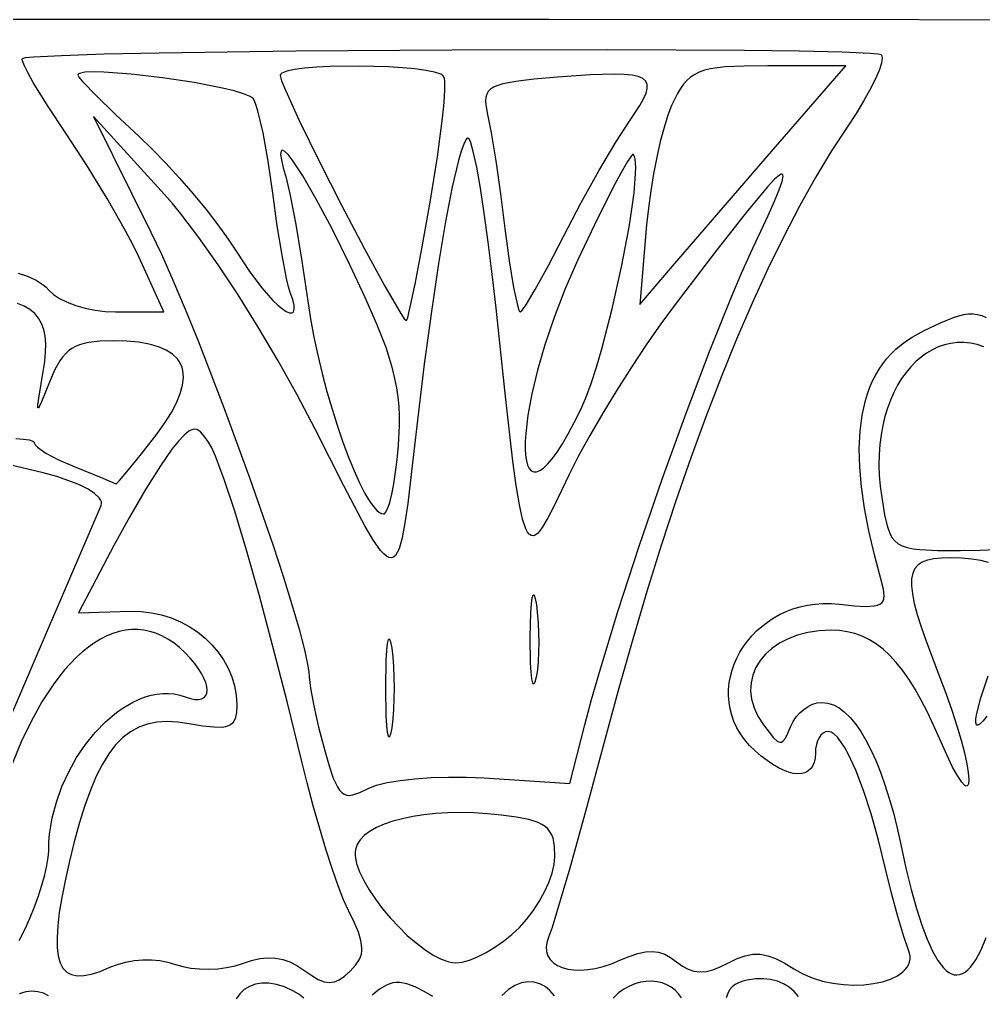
# Model space of a CAD drawing. Header units: millimetres. Extents: x -4.58 to 1.11, y 0.34 to 8.32.
# Drawn here: x -3.378 to -2.637, y 0.865 to 1.613 of the extents above; entities that cross this region are included whole.
import ezdxf

# ---------------------------------------------------------------- set-up
doc = ezdxf.new("R2010")
doc.units = ezdxf.units.MM

msp = doc.modelspace()

# ---------------------------------------------------------------- linework, layer by layer
at = {"flags": 128}
for points in [[(-1.747222, 1.612069), (-2.402339, 1.612969), (-2.971036, 1.613378), (-3.453084, 1.613296)], [(-3.379122, 1.418529), (-3.371813, 1.416182), (-3.365345, 1.413241), (-3.359874, 1.4097), (-3.357561, 1.407704), (-3.355556, 1.405556), (-3.352014, 1.402208), (-3.347236, 1.399084), (-3.341433, 1.396254), (-3.334814, 1.393785), (-3.327589, 1.391745), (-3.319968, 1.390204), (-3.31216, 1.389229), (-3.304375, 1.388889), (-3.267028, 1.388889), (-3.286208, 1.430556), (-3.290819, 1.440024), (-3.296581, 1.450979), (-3.310634, 1.475788), (-3.326523, 1.501852), (-3.342403, 1.526042), (-3.356483, 1.547218), (-3.367474, 1.565095), (-3.371468, 1.57221), (-3.37428, 1.577794), (-3.375771, 1.581612), (-3.375979, 1.582786), (-3.375806, 1.583431), (-3.373314, 1.584073), (-3.367314, 1.584691), (-3.345723, 1.585848), (-3.312903, 1.586893), (-3.270727, 1.587817), (-3.16579, 1.589268), (-3.045885, 1.590135), (-2.925984, 1.59035), (-2.821059, 1.589845), (-2.778892, 1.589301), (-2.746083, 1.588551), (-2.724505, 1.587588), (-2.718511, 1.587024), (-2.716028, 1.586403), (-2.71548, 1.585434), (-2.715282, 1.584003), (-2.715882, 1.57987), (-2.71772, 1.574231), (-2.720693, 1.567311), (-2.724693, 1.559335), (-2.729616, 1.55053), (-2.735355, 1.541121), (-2.741806, 1.531333), (-2.754169, 1.512457), (-2.766496, 1.492031), (-2.778773, 1.470086), (-2.790989, 1.446656), (-2.803131, 1.421771), (-2.815185, 1.395463), (-2.82714, 1.367765), (-2.838983, 1.338707), (-2.850701, 1.308321), (-2.862282, 1.276639), (-2.873713, 1.243693), (-2.884981, 1.209515), (-2.896075, 1.174136), (-2.906981, 1.137588), (-2.917687, 1.099902), (-2.928181, 1.061111), (-2.942466, 1.007918), (-2.955342, 0.961651), (-2.965397, 0.927277), (-2.968927, 0.916102), (-2.971222, 0.909764), (-2.972739, 0.905364), (-2.973355, 0.901308), (-2.973124, 0.897613), (-2.972097, 0.894298), (-2.970328, 0.891381), (-2.967868, 0.888881), (-2.964771, 0.886815), (-2.961089, 0.885203), (-2.956873, 0.884062), (-2.952178, 0.883411), (-2.947055, 0.883269), (-2.941556, 0.883653), (-2.935735, 0.884581), (-2.929644, 0.886073), (-2.923335, 0.888146), (-2.916861, 0.890819), (-2.909574, 0.893887), (-2.903082, 0.896047), (-2.89725, 0.897295), (-2.891943, 0.897628), (-2.887025, 0.897044), (-2.882363, 0.895538), (-2.877821, 0.893108), (-2.873264, 0.88975), (-2.868735, 0.886372), (-2.864333, 0.883934), (-2.859927, 0.882434), (-2.855387, 0.881868), (-2.850584, 0.882235), (-2.845387, 0.883531), (-2.839666, 0.885755), (-2.833292, 0.888903), (-2.826635, 0.892135), (-2.820521, 0.894317), (-2.814735, 0.89543), (-2.809062, 0.895455), (-2.803288, 0.894372), (-2.797198, 0.892161), (-2.790576, 0.888803), (-2.783208, 0.884278), (-2.776373, 0.880396), (-2.768996, 0.87727), (-2.761232, 0.874875), (-2.753234, 0.873185), (-2.745157, 0.872175), (-2.737155, 0.871821), (-2.729381, 0.872095), (-2.72199, 0.872974), (-2.715135, 0.874432), (-2.708972, 0.876443), (-2.703653, 0.878983), (-2.699333, 0.882026), (-2.697596, 0.883728), (-2.696167, 0.885546), (-2.695064, 0.887478), (-2.694307, 0.88952), (-2.693915, 0.891668), (-2.693908, 0.89392), (-2.694305, 0.896272), (-2.695125, 0.898722), (-2.698813, 0.909199), (-2.703349, 0.924453), (-2.708158, 0.942439), (-2.712667, 0.961111), (-2.718059, 0.98314), (-2.723768, 1.003309), (-2.729655, 1.021286), (-2.735582, 1.036738), (-2.741408, 1.049334), (-2.744241, 1.054457), (-2.746997, 1.058742), (-2.749658, 1.062147), (-2.752208, 1.06463), (-2.754628, 1.066151), (-2.756903, 1.066667), (-2.758866, 1.066326), (-2.760696, 1.065352), (-2.762354, 1.06381), (-2.7638, 1.061771), (-2.764995, 1.059302), (-2.765897, 1.056471), (-2.766468, 1.053348), (-2.766667, 1.05), (-2.766909, 1.046149), (-2.76762, 1.04283), (-2.768775, 1.040042), (-2.77035, 1.037785), (-2.772319, 1.036056), (-2.774659, 1.034856), (-2.777344, 1.034184), (-2.780351, 1.034038), (-2.783654, 1.034418), (-2.787229, 1.035323), (-2.791051, 1.036751), (-2.795096, 1.038703), (-2.79934, 1.041177), (-2.803757, 1.044172), (-2.808323, 1.047687), (-2.813014, 1.051722), (-2.81728, 1.05592), (-2.821015, 1.06029), (-2.824233, 1.06481), (-2.826945, 1.06946), (-2.829164, 1.074218), (-2.830902, 1.079061), (-2.832173, 1.083969), (-2.832987, 1.088919), (-2.833359, 1.093891), (-2.833299, 1.098862), (-2.832821, 1.10381), (-2.831937, 1.108715), (-2.83066, 1.113555), (-2.829002, 1.118308), (-2.826975, 1.122952), (-2.824592, 1.127465), (-2.821865, 1.131827), (-2.818807, 1.136016), (-2.81543, 1.140009), (-2.811747, 1.143785), (-2.80777, 1.147324), (-2.803511, 1.150602), (-2.798984, 1.153599), (-2.794199, 1.156293), (-2.789171, 1.158661), (-2.783911, 1.160684), (-2.778431, 1.162338), (-2.772745, 1.163603), (-2.766864, 1.164456), (-2.760802, 1.164877), (-2.75457, 1.164843), (-2.748181, 1.164333), (-2.736668, 1.163131), (-2.727812, 1.162634), (-2.721356, 1.162988), (-2.718948, 1.163531), (-2.717043, 1.164342), (-2.71561, 1.16544), (-2.714617, 1.166842), (-2.71403, 1.168568), (-2.713819, 1.170636), (-2.714394, 1.175871), (-2.716083, 1.182694), (-2.721278, 1.202253), (-2.72552, 1.220707), (-2.728807, 1.238079), (-2.731134, 1.254387), (-2.732498, 1.269653), (-2.732897, 1.283897), (-2.732325, 1.297139), (-2.73078, 1.309401), (-2.728257, 1.320702), (-2.726629, 1.325999), (-2.724754, 1.331063), (-2.722634, 1.335898), (-2.720267, 1.340505), (-2.717653, 1.344888), (-2.714792, 1.349048), (-2.711683, 1.352989), (-2.708326, 1.356712), (-2.70472, 1.360221), (-2.700865, 1.363518), (-2.696761, 1.366606), (-2.692406, 1.369487), (-2.682944, 1.374639), (-2.670561, 1.380402), (-2.660652, 1.384456), (-2.656408, 1.385829), (-2.652521, 1.386759), (-2.648903, 1.387241), (-2.645469, 1.387269), (-2.64213, 1.386839), (-2.638798, 1.385945), (-2.635388, 1.384583)], [(-3.170014, 1.403806), (-3.171321, 1.408052), (-3.172842, 1.414426), (-3.176306, 1.432309), (-3.179967, 1.454958), (-3.183389, 1.479875), (-3.186924, 1.504515), (-3.190913, 1.526394), (-3.194865, 1.543135), (-3.196675, 1.548836), (-3.198292, 1.552361), (-3.199237, 1.55331), (-3.200854, 1.554297), (-3.205917, 1.556359), (-3.213111, 1.558496), (-3.22207, 1.56066), (-3.243809, 1.564866), (-3.268193, 1.568582), (-3.292279, 1.571408), (-3.313126, 1.572949), (-3.321415, 1.573113), (-3.327791, 1.572806), (-3.331886, 1.57198), (-3.332964, 1.571356), (-3.333333, 1.570583), (-3.33237, 1.568998), (-3.329607, 1.565797), (-3.319462, 1.555323), (-3.304447, 1.540708), (-3.286111, 1.5235), (-3.276058, 1.513812), (-3.265584, 1.502991), (-3.254995, 1.491402), (-3.244601, 1.479408), (-3.234707, 1.467375), (-3.225623, 1.455666), (-3.217655, 1.444647), (-3.211111, 1.434681), (-3.2013, 1.419763), (-3.191873, 1.40729), (-3.183305, 1.397619), (-3.179493, 1.393946), (-3.176073, 1.391108), (-3.173106, 1.389148), (-3.170652, 1.388113), (-3.168769, 1.388046), (-3.16806, 1.38839), (-3.167517, 1.388993), (-3.166957, 1.390998), (-3.167146, 1.394105), (-3.168145, 1.398359), (-3.170014, 1.403806)], [(-3.062444, 1.473167), (-3.056889, 1.507974), (-3.053073, 1.537727), (-3.051923, 1.549723), (-3.051335, 1.55927), (-3.051351, 1.565976), (-3.051599, 1.568139), (-3.052014, 1.569444), (-3.052905, 1.570386), (-3.05442, 1.571272), (-3.059148, 1.572874), (-3.065858, 1.574248), (-3.074207, 1.575391), (-3.083854, 1.576302), (-3.094455, 1.576977), (-3.117156, 1.577613), (-3.139575, 1.577281), (-3.149823, 1.576746), (-3.158975, 1.575962), (-3.166688, 1.574927), (-3.172621, 1.573638), (-3.176432, 1.572094), (-3.177434, 1.571225), (-3.177778, 1.570292), (-3.176728, 1.566377), (-3.173757, 1.558991), (-3.163127, 1.535882), (-3.148033, 1.505126), (-3.130622, 1.470882), (-3.11304, 1.43731), (-3.097434, 1.408569), (-3.085951, 1.38882), (-3.082426, 1.383617), (-3.081335, 1.382411), (-3.080736, 1.382222), (-3.07982, 1.384621), (-3.078362, 1.390329), (-3.074122, 1.410179), (-3.068615, 1.438787), (-3.062444, 1.473167)], [(-2.798708, 1.513889), (-2.743139, 1.577778), (-2.803111, 1.577778), (-2.821458, 1.577606), (-2.835934, 1.576918), (-2.841919, 1.576297), (-2.847174, 1.575449), (-2.851779, 1.57434), (-2.855812, 1.572938), (-2.859355, 1.571209), (-2.862485, 1.569122), (-2.865282, 1.566642), (-2.867826, 1.563739), (-2.870196, 1.560378), (-2.872471, 1.556526), (-2.877056, 1.547222), (-2.879968, 1.539837), (-2.882891, 1.530536), (-2.885747, 1.519695), (-2.888458, 1.507691), (-2.890945, 1.494899), (-2.89313, 1.481695), (-2.894933, 1.468455), (-2.896278, 1.455556), (-2.901542, 1.394444), (-2.877917, 1.422222), (-2.798708, 1.513889)], [(-2.959875, 1.447222), (-2.946804, 1.47222), (-2.932946, 1.497161), (-2.919955, 1.519158), (-2.909486, 1.535319), (-2.901419, 1.547442), (-2.898623, 1.552431), (-2.896727, 1.556753), (-2.895789, 1.560441), (-2.895864, 1.56353), (-2.896299, 1.56486), (-2.897009, 1.566054), (-2.899281, 1.568049), (-2.902736, 1.569548), (-2.907432, 1.570586), (-2.913423, 1.571197), (-2.920767, 1.571417), (-2.939741, 1.57082), (-2.964806, 1.569069), (-2.982816, 1.56751), (-2.996674, 1.565868), (-3.006841, 1.563896), (-3.010684, 1.56271), (-3.013776, 1.561351), (-3.016176, 1.559786), (-3.01794, 1.557986), (-3.019126, 1.55592), (-3.019792, 1.553558), (-3.019995, 1.550868), (-3.019793, 1.54782), (-3.018403, 1.540528), (-3.015609, 1.526221), (-3.012167, 1.504908), (-3.008516, 1.479467), (-3.005097, 1.452778), (-3.001802, 1.427971), (-2.998488, 1.407656), (-2.995541, 1.39393), (-2.994325, 1.390193), (-2.993804, 1.38922), (-2.993347, 1.388889), (-2.991926, 1.390079), (-2.989441, 1.393492), (-2.98183, 1.406024), (-2.971609, 1.424572), (-2.959875, 1.447222)], [(-3.021097, 1.030917), (-2.955194, 1.026722), (-2.943667, 1.071694), (-2.938502, 1.091032), (-2.932489, 1.112163), (-2.91832, 1.158649), (-2.901976, 1.208839), (-2.884271, 1.260417), (-2.866019, 1.311067), (-2.848034, 1.358476), (-2.831131, 1.400327), (-2.82334, 1.418445), (-2.816125, 1.434306), (-2.802867, 1.462914), (-2.79803, 1.473899), (-2.794472, 1.482614), (-2.792255, 1.489016), (-2.791444, 1.493062), (-2.791584, 1.494187), (-2.7921, 1.494708), (-2.792998, 1.494618), (-2.794286, 1.493911), (-2.798067, 1.49063), (-2.803505, 1.484819), (-2.819604, 1.46544), (-2.843087, 1.43543), (-2.874458, 1.394444), (-2.885276, 1.37975), (-2.896571, 1.363523), (-2.908009, 1.346299), (-2.919257, 1.328615), (-2.929981, 1.311004), (-2.939849, 1.294003), (-2.948526, 1.278147), (-2.955681, 1.263972), (-2.967504, 1.23941), (-2.972322, 1.230155), (-2.976531, 1.223188), (-2.978435, 1.220626), (-2.98022, 1.218711), (-2.981896, 1.217469), (-2.983476, 1.216926), (-2.98497, 1.217106), (-2.98639, 1.218035), (-2.987746, 1.219738), (-2.98905, 1.222241), (-2.991546, 1.229747), (-2.993966, 1.240754), (-2.9964, 1.255466), (-2.998936, 1.274084), (-3.004673, 1.323848), (-3.011889, 1.391667), (-3.014824, 1.417893), (-3.017872, 1.442359), (-3.020944, 1.46453), (-3.023951, 1.483872), (-3.026805, 1.499847), (-3.029416, 1.511921), (-3.031696, 1.519558), (-3.032684, 1.521545), (-3.033556, 1.522222), (-3.034288, 1.521936), (-3.035077, 1.521086), (-3.036816, 1.517756), (-3.038752, 1.512346), (-3.040863, 1.504974), (-3.045528, 1.484803), (-3.050648, 1.45817), (-3.056054, 1.426002), (-3.061581, 1.389226), (-3.067063, 1.348768), (-3.072333, 1.305556), (-3.077579, 1.259623), (-3.079797, 1.241564), (-3.081927, 1.226762), (-3.084109, 1.215203), (-3.086479, 1.206877), (-3.087777, 1.203922), (-3.089175, 1.201771), (-3.090688, 1.200422), (-3.092335, 1.199873), (-3.094132, 1.200124), (-3.096097, 1.201172), (-3.098247, 1.203016), (-3.100598, 1.205655), (-3.105977, 1.213311), (-3.11237, 1.224128), (-3.128753, 1.255196), (-3.150847, 1.298764), (-3.164652, 1.324995), (-3.179374, 1.351301), (-3.19465, 1.377114), (-3.210115, 1.401866), (-3.225403, 1.42499), (-3.240152, 1.445918), (-3.253995, 1.464083), (-3.260464, 1.471952), (-3.266569, 1.478917), (-3.321181, 1.538889), (-3.277028, 1.45), (-3.268958, 1.433026), (-3.260128, 1.413155), (-3.250713, 1.390882), (-3.24089, 1.366704), (-3.220728, 1.314615), (-3.201054, 1.260858), (-3.18328, 1.209401), (-3.175547, 1.185776), (-3.168819, 1.164215), (-3.163272, 1.145213), (-3.159083, 1.129267), (-3.156429, 1.116873), (-3.155733, 1.112164), (-3.155486, 1.108528), (-3.15455, 1.099763), (-3.15204, 1.086313), (-3.14834, 1.070008), (-3.143833, 1.052681), (-3.140209, 1.040198), (-3.136953, 1.030703), (-3.133788, 1.023957), (-3.132152, 1.021539), (-3.130436, 1.019717), (-3.128603, 1.018462), (-3.12662, 1.017744), (-3.124451, 1.017532), (-3.122062, 1.017796), (-3.116485, 1.019633), (-3.109611, 1.023014), (-3.103721, 1.025363), (-3.095627, 1.027387), (-3.08569, 1.029056), (-3.074276, 1.030335), (-3.061746, 1.031193), (-3.048465, 1.031598), (-3.034794, 1.031516), (-3.021097, 1.030917)], [(-3.086889, 1.286111), (-3.086093, 1.301644), (-3.086114, 1.308985), (-3.086447, 1.31617), (-3.08712, 1.323294), (-3.088158, 1.330453), (-3.089586, 1.337743), (-3.091431, 1.345259), (-3.093717, 1.353096), (-3.096471, 1.361351), (-3.103487, 1.379496), (-3.112682, 1.400457), (-3.124264, 1.425), (-3.137938, 1.452493), (-3.150091, 1.475382), (-3.160405, 1.49323), (-3.168559, 1.505604), (-3.171727, 1.509603), (-3.174236, 1.512069), (-3.176045, 1.512951), (-3.176675, 1.512779), (-3.177115, 1.512191), (-3.177407, 1.509738), (-3.176879, 1.505535), (-3.175493, 1.49953), (-3.173208, 1.491667), (-3.170023, 1.478179), (-3.165832, 1.455832), (-3.161179, 1.427731), (-3.156611, 1.396986), (-3.154481, 1.383412), (-3.151878, 1.369527), (-3.148861, 1.355494), (-3.145488, 1.341476), (-3.141816, 1.327636), (-3.137904, 1.314135), (-3.13381, 1.301137), (-3.129592, 1.288804), (-3.125307, 1.277299), (-3.121015, 1.266785), (-3.116772, 1.257424), (-3.112637, 1.249379), (-3.108667, 1.242812), (-3.104921, 1.237887), (-3.103151, 1.236091), (-3.101457, 1.234766), (-3.099849, 1.233932), (-3.098333, 1.233611), (-3.097578, 1.233857), (-3.096801, 1.234633), (-3.095203, 1.237668), (-3.093588, 1.242501), (-3.092002, 1.248918), (-3.090492, 1.256703), (-3.089105, 1.26564), (-3.087888, 1.275515), (-3.086889, 1.286111)], [(-2.946847, 1.313889), (-2.942963, 1.322828), (-2.938929, 1.333807), (-2.934816, 1.346482), (-2.930696, 1.360512), (-2.922717, 1.39126), (-2.915557, 1.423307), (-2.909784, 1.45391), (-2.907594, 1.467812), (-2.905962, 1.480324), (-2.904961, 1.491103), (-2.904661, 1.499806), (-2.905131, 1.50609), (-2.905678, 1.508217), (-2.906444, 1.509611), (-2.907009, 1.509582), (-2.907959, 1.508684), (-2.910929, 1.504447), (-2.915176, 1.497235), (-2.920526, 1.487382), (-2.933829, 1.461088), (-2.949431, 1.428236), (-2.959093, 1.406035), (-2.967413, 1.38439), (-2.974397, 1.363611), (-2.980052, 1.34401), (-2.984386, 1.325898), (-2.987406, 1.309585), (-2.989118, 1.295384), (-2.989486, 1.289172), (-2.98953, 1.283604), (-2.98925, 1.27872), (-2.988648, 1.274558), (-2.987724, 1.271157), (-2.986479, 1.268555), (-2.984915, 1.266793), (-2.983032, 1.265908), (-2.98083, 1.26594), (-2.978311, 1.266928), (-2.975476, 1.268909), (-2.972326, 1.271924), (-2.968861, 1.276011), (-2.965082, 1.281209), (-2.96099, 1.287557), (-2.956587, 1.295094), (-2.951872, 1.303858), (-2.946847, 1.313889)], [(-3.272597, 1.294944), (-3.266405, 1.303525), (-3.261323, 1.311572), (-3.257349, 1.319083), (-3.254482, 1.326055), (-3.252721, 1.332486), (-3.252065, 1.338371), (-3.252513, 1.34371), (-3.25315, 1.346173), (-3.254062, 1.348498), (-3.25525, 1.350685), (-3.256713, 1.352734), (-3.260463, 1.356413), (-3.265312, 1.359535), (-3.271257, 1.362095), (-3.278299, 1.364091), (-3.286435, 1.36552), (-3.295665, 1.36638), (-3.305986, 1.366667), (-3.316185, 1.366368), (-3.324715, 1.365371), (-3.32843, 1.364562), (-3.33182, 1.363521), (-3.334914, 1.362228), (-3.337743, 1.360665), (-3.340338, 1.358812), (-3.342729, 1.356649), (-3.344947, 1.354159), (-3.347021, 1.351321), (-3.350864, 1.344526), (-3.3545, 1.336111), (-3.361055, 1.31971), (-3.362887, 1.315863), (-3.363465, 1.31506), (-3.363828, 1.315016), (-3.363934, 1.317239), (-3.36326, 1.322605), (-3.359792, 1.343056), (-3.35861, 1.350834), (-3.357949, 1.35793), (-3.357832, 1.364369), (-3.358287, 1.370177), (-3.359338, 1.375378), (-3.361013, 1.379999), (-3.363337, 1.384064), (-3.366335, 1.387599), (-3.370034, 1.390629), (-3.37446, 1.393179), (-3.379638, 1.395274)], [(-2.637194, 1.362029), (-2.642401, 1.363687), (-2.647567, 1.364759), (-2.652675, 1.365263), (-2.657709, 1.365213), (-2.662653, 1.364624), (-2.667491, 1.363513), (-2.672207, 1.361893), (-2.676783, 1.35978), (-2.681204, 1.35719), (-2.685454, 1.354138), (-2.689516, 1.350639), (-2.693373, 1.346708), (-2.697011, 1.342361), (-2.700412, 1.337613), (-2.70356, 1.332479), (-2.706438, 1.326974), (-2.709032, 1.321114), (-2.711323, 1.314914), (-2.713297, 1.30839), (-2.714936, 1.301556), (-2.716224, 1.294427), (-2.717146, 1.28702), (-2.717684, 1.279349), (-2.717823, 1.271429), (-2.717547, 1.263277), (-2.716838, 1.254906), (-2.715681, 1.246333), (-2.71342, 1.232957), (-2.712285, 1.227536), (-2.711032, 1.222882), (-2.709572, 1.218936), (-2.707821, 1.215639), (-2.70569, 1.212934), (-2.703094, 1.210762), (-2.699945, 1.209065), (-2.696157, 1.207783), (-2.691643, 1.206859), (-2.686317, 1.206234), (-2.67288, 1.205647), (-2.655153, 1.205556), (-2.639969, 1.205757), (-2.627653, 1.206446)], [(-3.125375, 0.929167), (-3.129043, 0.937284), (-3.13325, 0.948146), (-3.137847, 0.961277), (-3.142686, 0.976207), (-3.152494, 1.009567), (-3.157166, 1.027053), (-3.161486, 1.044444), (-3.172474, 1.089499), (-3.183305, 1.131888), (-3.193762, 1.170872), (-3.203628, 1.205712), (-3.212689, 1.235667), (-3.220728, 1.259999), (-3.227529, 1.277968), (-3.230397, 1.284335), (-3.232875, 1.288833), (-3.236108, 1.293475), (-3.239038, 1.296668), (-3.240449, 1.29771), (-3.241856, 1.298374), (-3.243283, 1.298658), (-3.244753, 1.298556), (-3.246291, 1.298063), (-3.24792, 1.297174), (-3.251547, 1.294193), (-3.255825, 1.289573), (-3.260944, 1.283278), (-3.269831, 1.270593), (-3.281184, 1.252444), (-3.293542, 1.231254), (-3.305444, 1.209444), (-3.332583, 1.157778), (-3.292653, 1.158903), (-3.284539, 1.158736), (-3.276608, 1.157802), (-3.268907, 1.15614), (-3.261484, 1.153791), (-3.254385, 1.150799), (-3.247657, 1.147203), (-3.241347, 1.143045), (-3.235502, 1.138366), (-3.230168, 1.133208), (-3.225394, 1.127612), (-3.221225, 1.12162), (-3.217709, 1.115272), (-3.214893, 1.10861), (-3.212823, 1.101675), (-3.211547, 1.094509), (-3.211111, 1.087153), (-3.211406, 1.081037), (-3.212448, 1.076334), (-3.213323, 1.074483), (-3.214473, 1.07295), (-3.215927, 1.071723), (-3.217715, 1.07079), (-3.219867, 1.070139), (-3.222411, 1.06976), (-3.228795, 1.069764), (-3.237102, 1.070709), (-3.247569, 1.0725), (-3.25642, 1.073796), (-3.264693, 1.074222), (-3.272424, 1.073739), (-3.279649, 1.072304), (-3.286405, 1.069877), (-3.292726, 1.066416), (-3.298648, 1.061879), (-3.304208, 1.056226), (-3.309442, 1.049415), (-3.314384, 1.041404), (-3.319071, 1.032154), (-3.323538, 1.021621), (-3.327822, 1.009765), (-3.331958, 0.996546), (-3.335983, 0.98192), (-3.339931, 0.965847), (-3.343067, 0.951751), (-3.345575, 0.938992), (-3.347442, 0.927543), (-3.348658, 0.917376), (-3.349214, 0.908464), (-3.349097, 0.90078), (-3.348298, 0.894297), (-3.346806, 0.888986), (-3.344609, 0.884821), (-3.343244, 0.88316), (-3.341699, 0.881775), (-3.339972, 0.880663), (-3.338063, 0.87982), (-3.333692, 0.878929), (-3.328575, 0.879075), (-3.322701, 0.88023), (-3.316059, 0.882367), (-3.308639, 0.885458), (-3.302793, 0.887729), (-3.296544, 0.889444), (-3.290029, 0.890597), (-3.283384, 0.891181), (-3.276744, 0.891189), (-3.270246, 0.890615), (-3.264027, 0.889452), (-3.258222, 0.887694), (-3.252601, 0.886015), (-3.246339, 0.884851), (-3.239639, 0.884199), (-3.232701, 0.884054), (-3.225727, 0.884414), (-3.218918, 0.885275), (-3.212474, 0.886633), (-3.206597, 0.888486), (-3.199825, 0.890732), (-3.19342, 0.892163), (-3.187323, 0.892773), (-3.181479, 0.892556), (-3.17583, 0.891505), (-3.17032, 0.889615), (-3.164891, 0.886879), (-3.159486, 0.883292), (-3.153577, 0.879143), (-3.148488, 0.876164), (-3.14402, 0.87435), (-3.139972, 0.873698), (-3.136146, 0.874203), (-3.132342, 0.875862), (-3.128359, 0.878671), (-3.124, 0.882625), (-3.119929, 0.887036), (-3.117055, 0.891296), (-3.116069, 0.893455), (-3.115385, 0.895681), (-3.115004, 0.898007), (-3.114927, 0.900469), (-3.115689, 0.905935), (-3.11768, 0.912355), (-3.120906, 0.920007), (-3.125375, 0.929167)], [(-3.380929, 1.291623), (-3.374988, 1.291168), (-3.370498, 1.290461), (-3.367658, 1.289513), (-3.366919, 1.288951), (-3.366667, 1.288333), (-3.366043, 1.286828), (-3.364256, 1.284947), (-3.36143, 1.282765), (-3.357691, 1.280358), (-3.347975, 1.275169), (-3.336111, 1.269986), (-3.314104, 1.261116), (-3.304097, 1.256736), (-3.30319, 1.257302), (-3.301158, 1.259384), (-3.294238, 1.26747), (-3.284373, 1.279742), (-3.272597, 1.294944)], [(-3.411208, 1.016667), (-3.361167, 1.133333), (-3.315333, 1.240181), (-3.314983, 1.24158), (-3.315123, 1.243042), (-3.315739, 1.244558), (-3.316814, 1.24612), (-3.320281, 1.249344), (-3.325398, 1.252644), (-3.332038, 1.255948), (-3.340077, 1.259186), (-3.349389, 1.262287), (-3.359847, 1.265181), (-3.386819, 1.271606)], [(-2.633571, 1.196463), (-2.639592, 1.197936), (-2.64653, 1.198962), (-2.654405, 1.199579), (-2.663236, 1.199819), (-2.669803, 1.199696), (-2.675534, 1.199178), (-2.680436, 1.198193), (-2.684515, 1.19667), (-2.68778, 1.194537), (-2.690236, 1.191721), (-2.69189, 1.18815), (-2.69275, 1.183752), (-2.692822, 1.178455), (-2.692113, 1.172187), (-2.690631, 1.164876), (-2.688381, 1.15645), (-2.68537, 1.146837), (-2.681607, 1.135964), (-2.671847, 1.110153), (-2.66652, 1.096093), (-2.661887, 1.082944), (-2.657951, 1.070824), (-2.654714, 1.059853), (-2.652177, 1.050147), (-2.650343, 1.041824), (-2.649213, 1.035004), (-2.64879, 1.029804), (-2.649075, 1.026342), (-2.649483, 1.025299), (-2.650069, 1.024736), (-2.650834, 1.024666), (-2.651776, 1.025104), (-2.654197, 1.027565), (-2.657333, 1.032236), (-2.661187, 1.039236), (-2.665761, 1.048683), (-2.671056, 1.060694), (-2.675808, 1.071516), (-2.680539, 1.081508), (-2.685267, 1.090689), (-2.69001, 1.099076), (-2.694785, 1.106687), (-2.69961, 1.11354), (-2.704503, 1.119652), (-2.709481, 1.125042), (-2.714562, 1.129726), (-2.719764, 1.133723), (-2.725104, 1.13705), (-2.7306, 1.139726), (-2.736271, 1.141767), (-2.742132, 1.143192), (-2.748203, 1.144018), (-2.7545, 1.144264), (-2.763738, 1.143785), (-2.772371, 1.142496), (-2.780359, 1.140454), (-2.78766, 1.137719), (-2.794231, 1.134346), (-2.800033, 1.130394), (-2.805024, 1.125921), (-2.809161, 1.120984), (-2.812405, 1.115642), (-2.814712, 1.109952), (-2.816042, 1.103971), (-2.816354, 1.097758), (-2.815605, 1.09137), (-2.813754, 1.084865), (-2.810761, 1.078302), (-2.806583, 1.071736), (-2.80223, 1.065938), (-2.798734, 1.061778), (-2.795912, 1.059245), (-2.794696, 1.058586), (-2.79358, 1.05833), (-2.79254, 1.058476), (-2.791554, 1.059023), (-2.78965, 1.061314), (-2.787684, 1.065194), (-2.785472, 1.070653), (-2.783725, 1.074315), (-2.781433, 1.077733), (-2.778694, 1.08083), (-2.775606, 1.083531), (-2.772266, 1.085763), (-2.768771, 1.08745), (-2.765219, 1.088517), (-2.761708, 1.088889), (-2.757251, 1.088416), (-2.752834, 1.087009), (-2.748468, 1.084687), (-2.744163, 1.081468), (-2.739929, 1.077371), (-2.735777, 1.072415), (-2.731718, 1.066619), (-2.72776, 1.06), (-2.723916, 1.052578), (-2.720195, 1.044371), (-2.716608, 1.035398), (-2.713165, 1.025678), (-2.709877, 1.015229), (-2.706753, 1.004069), (-2.703805, 0.992218), (-2.701042, 0.979694), (-2.697064, 0.961543), (-2.693043, 0.945188), (-2.688983, 0.930635), (-2.68489, 0.91789), (-2.680771, 0.90696), (-2.676631, 0.897851), (-2.672475, 0.89057), (-2.668311, 0.885123), (-2.666227, 0.883089), (-2.664143, 0.881516), (-2.662059, 0.880405), (-2.659977, 0.879756), (-2.657897, 0.879571), (-2.65582, 0.879849), (-2.653746, 0.880593), (-2.651676, 0.881802), (-2.649612, 0.883477), (-2.647553, 0.88562), (-2.643456, 0.891311), (-2.63939, 0.898879), (-2.635361, 0.908333)], [(-2.985708, 1.138889), (-2.985284, 1.158037), (-2.984829, 1.164632), (-2.98424, 1.169104), (-2.983534, 1.171353), (-2.983144, 1.171611), (-2.982732, 1.171276), (-2.981853, 1.168771), (-2.980917, 1.163736), (-2.979491, 1.149852), (-2.979045, 1.13475), (-2.979573, 1.120252), (-2.9802, 1.113799), (-2.981069, 1.108181), (-2.98203, 1.104323), (-2.982919, 1.102916), (-2.983331, 1.103093), (-2.983719, 1.103834), (-2.98441, 1.106951), (-2.984973, 1.112141), (-2.98539, 1.119278), (-2.985708, 1.138889)], [(-3.373486, 0.915569), (-3.369884, 0.9236), (-3.366524, 0.931947), (-3.363479, 0.940367), (-3.360823, 0.948615), (-3.358629, 0.956447), (-3.35697, 0.96362), (-3.355922, 0.96989), (-3.355556, 0.975014), (-3.355381, 0.981328), (-3.354868, 0.98763), (-3.354029, 0.993903), (-3.352879, 1.000133), (-3.3497, 1.012398), (-3.345443, 1.024299), (-3.340218, 1.035713), (-3.334137, 1.046512), (-3.327311, 1.056572), (-3.319851, 1.065767), (-3.311868, 1.073973), (-3.303475, 1.081063), (-3.299159, 1.084151), (-3.294781, 1.086913), (-3.290357, 1.089333), (-3.285899, 1.091397), (-3.281422, 1.093087), (-3.27694, 1.094389), (-3.272466, 1.095287), (-3.268014, 1.095765), (-3.263598, 1.095808), (-3.259233, 1.0954), (-3.254932, 1.094524), (-3.250708, 1.093167), (-3.246766, 1.091883), (-3.243351, 1.09123), (-3.240462, 1.09117), (-3.2381, 1.091664), (-3.236265, 1.092675), (-3.234956, 1.094164), (-3.234173, 1.096094), (-3.233917, 1.098425), (-3.234186, 1.101121), (-3.234982, 1.104143), (-3.236303, 1.107453), (-3.23815, 1.111012), (-3.240522, 1.114784), (-3.24342, 1.118728), (-3.246843, 1.122809), (-3.250792, 1.126986), (-3.25514, 1.131029), (-3.259561, 1.134546), (-3.264048, 1.137541), (-3.268593, 1.140019), (-3.27319, 1.141987), (-3.27783, 1.143449), (-3.282508, 1.144412), (-3.287215, 1.144879), (-3.291945, 1.144857), (-3.296691, 1.144351), (-3.301445, 1.143367), (-3.3062, 1.141909), (-3.31095, 1.139984), (-3.315687, 1.137595), (-3.320404, 1.13475), (-3.325094, 1.131453), (-3.329749, 1.12771), (-3.334363, 1.123525), (-3.338929, 1.118905), (-3.343439, 1.113854), (-3.347886, 1.108379), (-3.352263, 1.102484), (-3.36078, 1.089457), (-3.368931, 1.074816), (-3.376661, 1.058604), (-3.383911, 1.040864)], [(-3.096667, 1.1), (-3.096301, 1.121317), (-3.095873, 1.12887), (-3.095307, 1.134184), (-3.094622, 1.137135), (-3.094241, 1.137685), (-3.093837, 1.137598), (-3.09297, 1.135446), (-3.092042, 1.130556), (-3.091208, 1.123794), (-3.090612, 1.11628), (-3.090135, 1.1), (-3.090612, 1.08372), (-3.091208, 1.076206), (-3.092042, 1.069444), (-3.09297, 1.064554), (-3.093837, 1.062402), (-3.094241, 1.062315), (-3.094622, 1.062865), (-3.095307, 1.065816), (-3.095873, 1.07113), (-3.096301, 1.078683), (-3.096667, 1.1)], [(-2.634884, 1.078246), (-2.637807, 1.074666), (-2.640132, 1.072394), (-2.641856, 1.071419), (-2.642493, 1.071416), (-2.64298, 1.071734), (-2.643502, 1.07333), (-2.643421, 1.076197), (-2.642737, 1.080328), (-2.639553, 1.092342), (-2.633944, 1.109303)], [(-2.993944, 0.916153), (-2.988466, 0.922184), (-2.983354, 0.928879), (-2.978722, 0.936015), (-2.974681, 0.943368), (-2.971342, 0.950716), (-2.968819, 0.957836), (-2.967224, 0.964505), (-2.966667, 0.9705), (-2.967005, 0.978298), (-2.967477, 0.981622), (-2.968195, 0.984598), (-2.969194, 0.987251), (-2.970505, 0.989605), (-2.972162, 0.991688), (-2.974198, 0.993524), (-2.976647, 0.995139), (-2.979541, 0.996559), (-2.986799, 0.998914), (-2.996239, 1.000794), (-3.008125, 1.002403), (-3.018722, 1.003434), (-3.029115, 1.004043), (-3.039244, 1.004242), (-3.049049, 1.004048), (-3.058472, 1.003472), (-3.067453, 1.00253), (-3.075933, 1.001235), (-3.083852, 0.999602), (-3.091152, 0.997645), (-3.097772, 0.995377), (-3.103653, 0.992813), (-3.108736, 0.989967), (-3.112962, 0.986853), (-3.116272, 0.983485), (-3.118605, 0.979876), (-3.119903, 0.976042), (-3.120171, 0.973639), (-3.120104, 0.97103), (-3.119027, 0.965271), (-3.116804, 0.958911), (-3.113566, 0.9521), (-3.109441, 0.944984), (-3.104561, 0.937712), (-3.099057, 0.93043), (-3.093059, 0.923288), (-3.086697, 0.916433), (-3.080102, 0.910012), (-3.073405, 0.904173), (-3.066735, 0.899065), (-3.060223, 0.894835), (-3.054001, 0.89163), (-3.048198, 0.889599), (-3.045494, 0.889069), (-3.042944, 0.888889), (-3.038025, 0.889445), (-3.032359, 0.891039), (-3.026147, 0.89356), (-3.01959, 0.896896), (-3.012891, 0.900935), (-3.006249, 0.905565), (-2.999867, 0.910675), (-2.993944, 0.916153)], [(-3.378355, 0.906042), (-3.373486, 0.915569)], [(-2.779481, 0.862998), (-2.782856, 0.866888), (-2.786713, 0.870168), (-2.791034, 0.872811), (-2.7958, 0.874791), (-2.80099, 0.876083), (-2.806586, 0.876661), (-2.812568, 0.876498), (-2.818917, 0.875569), (-2.822483, 0.874707), (-2.825616, 0.873605), (-2.828323, 0.872195), (-2.830613, 0.870407), (-2.832493, 0.868174), (-2.833972, 0.865425), (-2.835058, 0.862092)], [(-3.15954, 0.861845), (-3.163528, 0.864731), (-3.167958, 0.867361), (-3.174427, 0.870363), (-3.18059, 0.872332), (-3.186406, 0.873315), (-3.191835, 0.873359), (-3.196834, 0.872512), (-3.201362, 0.870821), (-3.205376, 0.868333), (-3.208837, 0.865095), (-3.211701, 0.861155)], [(-3.060617, 0.86305), (-3.067042, 0.866861), (-3.074195, 0.870399), (-3.080406, 0.872717), (-3.085954, 0.873762), (-3.088567, 0.87379), (-3.09112, 0.873479), (-3.093648, 0.872824), (-3.096185, 0.871817), (-3.10143, 0.86872), (-3.107136, 0.864137)], [(-2.967135, 0.863632), (-2.9705, 0.867568), (-2.974282, 0.870661), (-2.978422, 0.872853), (-2.982863, 0.874088), (-2.987545, 0.874307), (-2.992411, 0.873454), (-2.997402, 0.871472), (-3.002461, 0.868302), (-3.007528, 0.863889)], [(-2.869585, 0.862069), (-2.871701, 0.865209), (-2.874294, 0.867937), (-2.877304, 0.870234), (-2.880676, 0.872085), (-2.884351, 0.87347), (-2.888271, 0.874374), (-2.89238, 0.874779), (-2.89662, 0.874667), (-2.900932, 0.874021), (-2.905261, 0.872824), (-2.909547, 0.871058), (-2.913734, 0.868706), (-2.917764, 0.86575), (-2.921902, 0.861746)], [(-3.355776, 0.86367), (-3.359693, 0.865596), (-3.363938, 0.866735), (-3.368475, 0.867063), (-3.373265, 0.866557), (-3.378273, 0.865195)]]:
    msp.add_lwpolyline(points, dxfattribs=at)

doc.saveas('drawing.dxf')
